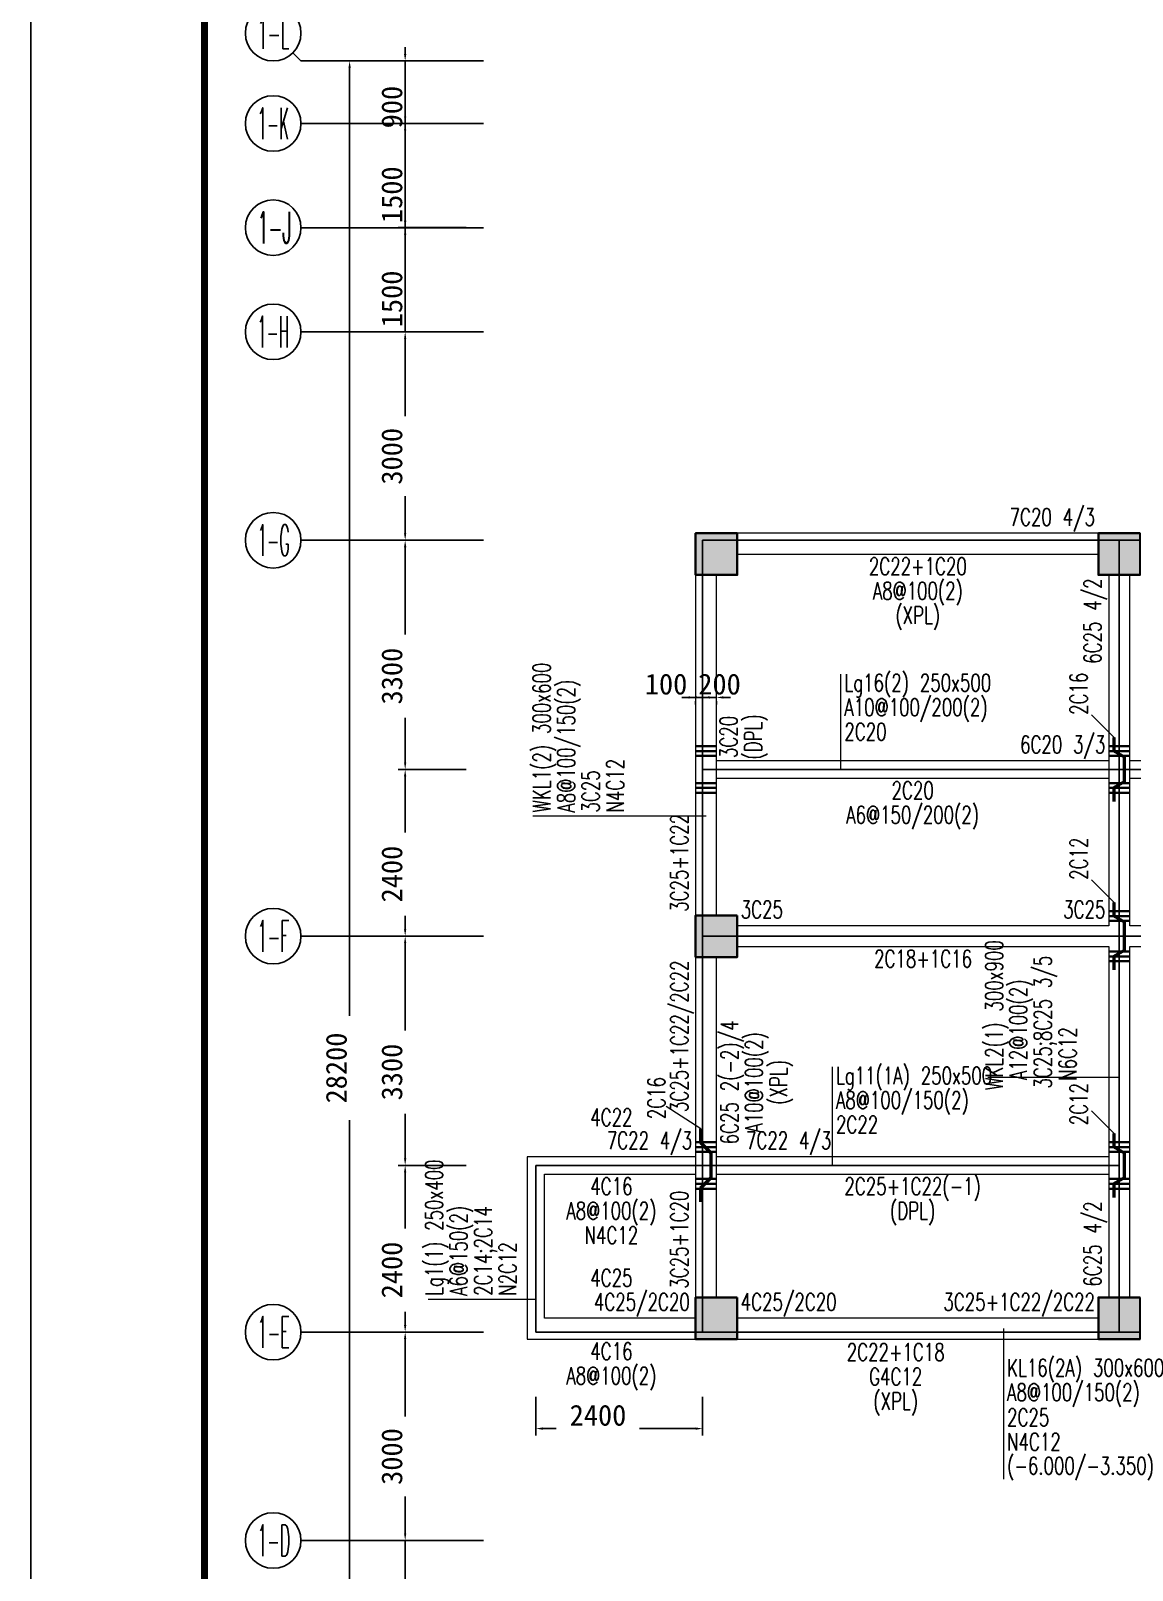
# Model space of a CAD drawing. Header units: inches. Extents: x 18712 to 314639, y 0 to 420500.
# Drawn here: x 18712 to 34571, y 126758 to 148920 of the extents above; entities that cross this region are included whole.
import ezdxf
from ezdxf.enums import TextEntityAlignment as Align
from ezdxf.lldxf.tags import DXFTag

# ---------------------------------------------------------------- set-up
doc = ezdxf.new("R2010")
doc.units = ezdxf.units.IN
doc.header["$LTSCALE"] = 1000
doc.header["$MEASUREMENT"] = 0
doc.layers.get('0').update_dxf_attribs({"true_color": 0xffffff})
for name, color, linetype, true_color in [('AXIS_TEXT', 7, 'Continuous', 0xffffff), ('DIM', 3, 'Continuous', 0x00ff00), ('DOTE', 1, 'DOTE', 0xff0000), ('TK', 7, 'Continuous', 0xffffff), ('ZG-图框层', 4, 'Continuous', 0x00ffff), ('柱填充', 7, 'Continuous', 0xc0c0c0), ('梁原位标注', 7, 'Continuous', 0xffffff), ('梁名称编号', 2, 'Continuous', 0xffff00), ('梁标注引线', 2, 'Continuous', 0xffff00), ('梁附加吊筋', 1, 'Continuous', 0xff0000), ('梁附加吊筋标注', 7, 'Continuous', 0xffffff), ('梁附加箍筋', 1, 'Continuous', 0xff0000), ('梁集中标注', 2, 'Continuous', 0xffff00), ('砼柱', 2, 'Continuous', 0xffff00), ('砼梁', 6, 'Continuous', 0xff00ff), ('砼梁虚线', 9, 'HIDDEN', 0x808080)]:
    doc.layers.add(name, color=color, linetype=linetype, true_color=true_color)
doc.styles.add('_TCH_AXIS', font='txt.shx', dxfattribs={"height": 0.2, "bigfont": 'GBCBIG.shx'})
doc.styles.add('TSSD_Rein', font='txt.shx', dxfattribs={"height": 0.2, "bigfont": 'gbcbig.shx'})
tags = doc.linetypes.add('DOTE', pattern=[2.42, 2, -0.2, 0.02, -0.2]).pattern_tags.tags
tags[10:11] = [DXFTag(74, 4), DXFTag(75, 0), DXFTag(340, '0'), DXFTag(46, 0.0), DXFTag(50, 0.0), DXFTag(44, 0.0), DXFTag(45, 0.0)]
tags[8:9] = [DXFTag(74, 4), DXFTag(75, 0), DXFTag(340, '0'), DXFTag(46, 0.0), DXFTag(50, 0.0), DXFTag(44, 0.0), DXFTag(45, 0.0)]
tags[6:7] = [DXFTag(74, 4), DXFTag(75, 0), DXFTag(340, '0'), DXFTag(46, 0.0), DXFTag(50, 0.0), DXFTag(44, 0.0), DXFTag(45, 0.0)]
tags[4:5] = [DXFTag(74, 4), DXFTag(75, 0), DXFTag(340, '0'), DXFTag(46, 0.0), DXFTag(50, 0.0), DXFTag(44, 0.0), DXFTag(45, 0.0)]
tags = doc.linetypes.add('HIDDEN', pattern=[0.375, 0.25, -0.125]).pattern_tags.tags
tags[6:7] = [DXFTag(74, 4), DXFTag(75, 0), DXFTag(340, '0'), DXFTag(46, 0.0), DXFTag(50, 0.0), DXFTag(44, 0.0), DXFTag(45, 0.0)]
tags[4:5] = [DXFTag(74, 4), DXFTag(75, 0), DXFTag(340, '0'), DXFTag(46, 0.0), DXFTag(50, 0.0), DXFTag(44, 0.0), DXFTag(45, 0.0)]
doc.dimstyles.new('TSSD_100_100$0', dxfattribs={"dimtxt": 300, "dimasz": 100, "dimexe": 100, "dimexo": 250, "dimgap": 100, "dimtad": 1, "dimdec": 0, "dimzin": 0, "dimdsep": 46, "dimtxsty": 'Standard', "dimcen": 0, "dimclrd": 256, "dimclre": 256, "dimclrt": 7, "dimadec": 0, "dimazin": 0, "dimtfac": 1, "dimtdec": 4, "dimtix": 1, "dimtmove": 2, "dimatfit": 3, "dimfxl": 1, "dimtolj": 1, "dimtzin": 0, "dimarcsym": 0})

# ---------------------------------------------------------------- blocks, each defined once
blk = doc.blocks.new('*D1331')
at = {"layer": 'Defpoints', "color": 0, "transparency": 16777216}
for p in [(24103, 127186), (25232, 127186), (25232, 125386)]:
    blk.add_point(p, dxfattribs=at)
at = {"layer": 'DIM', "lineweight": -2, "transparency": 16777216}
for p, q in [((24103, 127286), (24103, 127386)), ((24982, 127186), (24003, 127186)), ((24103, 125386), (24103, 127186)), ((24982, 125386), (24003, 125386)), ((24103, 125286), (24103, 125186))]:
    blk.add_line(p, q, dxfattribs=at)
at = {"layer": 'DIM', "transparency": 16777216}
for points in [[(24086, 127286), (24119, 127286), (24103, 127186)], [(24119, 125286), (24086, 125286), (24103, 125386)]]:
    blk.add_solid(points, dxfattribs=at)
at = {"layer": 'DIM', "color": 7, "true_color": 0xffffff, "transparency": 16777216, "insert": (23913, 126010), "char_height": 300, "attachment_point": 5, "rotation": 90}
blk.add_mtext('\\A1;1800', dxfattribs=at)
blk = doc.blocks.new('*D1332')
at = {"layer": 'Defpoints', "color": 0, "transparency": 16777216}
for p in [(24103, 130186), (25232, 130186), (25232, 127186)]:
    blk.add_point(p, dxfattribs=at)
at = {"layer": 'DIM', "lineweight": -2, "transparency": 16777216}
for p, q in [((24982, 130186), (24003, 130186)), ((24103, 130086), (24103, 128970)), ((24103, 127286), (24103, 127820)), ((24982, 127186), (24003, 127186))]:
    blk.add_line(p, q, dxfattribs=at)
at = {"layer": 'DIM', "transparency": 16777216}
for points in [[(24119, 130086), (24086, 130086), (24103, 130186)], [(24086, 127286), (24119, 127286), (24103, 127186)]]:
    blk.add_solid(points, dxfattribs=at)
at = {"layer": 'DIM', "color": 7, "true_color": 0xffffff, "transparency": 16777216, "insert": (23913, 128395), "char_height": 300, "attachment_point": 5, "rotation": 90}
blk.add_mtext('\\A1;3000', dxfattribs=at)
blk = doc.blocks.new('*D1333')
at = {"layer": 'Defpoints', "color": 0, "transparency": 16777216}
for p in [(24103, 132586), (25232, 132586), (25232, 130186)]:
    blk.add_point(p, dxfattribs=at)
at = {"layer": 'DIM', "lineweight": -2, "transparency": 16777216}
for p, q in [((24982, 132586), (24003, 132586)), ((24103, 132486), (24103, 131680)), ((24103, 130286), (24103, 130480)), ((24982, 130186), (24003, 130186))]:
    blk.add_line(p, q, dxfattribs=at)
at = {"layer": 'DIM', "transparency": 16777216}
for points in [[(24119, 132486), (24086, 132486), (24103, 132586)], [(24086, 130286), (24119, 130286), (24103, 130186)]]:
    blk.add_solid(points, dxfattribs=at)
at = {"layer": 'DIM', "color": 7, "true_color": 0xffffff, "transparency": 16777216, "insert": (23913, 131080), "char_height": 300, "attachment_point": 5, "rotation": 90}
blk.add_mtext('\\A1;2400', dxfattribs=at)
blk = doc.blocks.new('*D1334')
at = {"layer": 'Defpoints', "color": 0, "transparency": 16777216}
for p in [(24103, 138286), (25232, 138286), (25232, 135886)]:
    blk.add_point(p, dxfattribs=at)
at = {"layer": 'DIM', "lineweight": -2, "transparency": 16777216}
for p, q in [((24982, 138286), (24003, 138286)), ((24103, 138186), (24103, 137380)), ((24103, 135986), (24103, 136180)), ((24982, 135886), (24003, 135886))]:
    blk.add_line(p, q, dxfattribs=at)
at = {"layer": 'DIM', "transparency": 16777216}
for points in [[(24119, 138186), (24086, 138186), (24103, 138286)], [(24086, 135986), (24119, 135986), (24103, 135886)]]:
    blk.add_solid(points, dxfattribs=at)
at = {"layer": 'DIM', "color": 7, "true_color": 0xffffff, "transparency": 16777216, "insert": (23913, 136780), "char_height": 300, "attachment_point": 5, "rotation": 90}
blk.add_mtext('\\A1;2400', dxfattribs=at)
blk = doc.blocks.new('*D1335')
at = {"layer": 'Defpoints', "color": 0, "transparency": 16777216}
for p in [(24103, 144586), (25232, 144586), (25232, 141586)]:
    blk.add_point(p, dxfattribs=at)
at = {"layer": 'DIM', "lineweight": -2, "transparency": 16777216}
for p, q in [((24982, 144586), (24003, 144586)), ((24103, 144486), (24103, 143370)), ((24103, 141686), (24103, 142220)), ((24982, 141586), (24003, 141586))]:
    blk.add_line(p, q, dxfattribs=at)
at = {"layer": 'DIM', "transparency": 16777216}
for points in [[(24119, 144486), (24086, 144486), (24103, 144586)], [(24086, 141686), (24119, 141686), (24103, 141586)]]:
    blk.add_solid(points, dxfattribs=at)
at = {"layer": 'DIM', "color": 7, "true_color": 0xffffff, "transparency": 16777216, "insert": (23913, 142795), "char_height": 300, "attachment_point": 5, "rotation": 90}
blk.add_mtext('\\A1;3000', dxfattribs=at)
blk = doc.blocks.new('*D1336')
at = {"layer": 'Defpoints', "color": 0, "transparency": 16777216}
for p in [(24103, 146086), (25232, 146086), (25232, 144586)]:
    blk.add_point(p, dxfattribs=at)
at = {"layer": 'DIM', "lineweight": -2, "transparency": 16777216}
for p, q in [((24103, 146186), (24103, 146286)), ((24982, 146086), (24003, 146086)), ((24103, 144586), (24103, 146086)), ((24982, 144586), (24003, 144586)), ((24103, 144486), (24103, 144386))]:
    blk.add_line(p, q, dxfattribs=at)
at = {"layer": 'DIM', "transparency": 16777216}
for points in [[(24086, 146186), (24119, 146186), (24103, 146086)], [(24119, 144486), (24086, 144486), (24103, 144586)]]:
    blk.add_solid(points, dxfattribs=at)
at = {"layer": 'DIM', "color": 7, "true_color": 0xffffff, "transparency": 16777216, "insert": (23913, 145060), "char_height": 300, "attachment_point": 5, "rotation": 90}
blk.add_mtext('\\A1;1500', dxfattribs=at)
blk = doc.blocks.new('*D1337')
at = {"layer": 'Defpoints', "color": 0, "transparency": 16777216}
for p in [(24103, 147586), (25232, 147586), (25232, 146086)]:
    blk.add_point(p, dxfattribs=at)
at = {"layer": 'DIM', "lineweight": -2, "transparency": 16777216}
for p, q in [((24103, 147686), (24103, 147786)), ((24982, 147586), (24003, 147586)), ((24103, 146086), (24103, 147586)), ((24982, 146086), (24003, 146086)), ((24103, 145986), (24103, 145886))]:
    blk.add_line(p, q, dxfattribs=at)
at = {"layer": 'DIM', "transparency": 16777216}
for points in [[(24086, 147686), (24119, 147686), (24103, 147586)], [(24119, 145986), (24086, 145986), (24103, 146086)]]:
    blk.add_solid(points, dxfattribs=at)
at = {"layer": 'DIM', "color": 7, "true_color": 0xffffff, "transparency": 16777216, "insert": (23913, 146560), "char_height": 300, "attachment_point": 5, "rotation": 90}
blk.add_mtext('\\A1;1500', dxfattribs=at)
blk = doc.blocks.new('*D1338')
at = {"layer": 'Defpoints', "color": 0, "transparency": 16777216}
for p in [(24103, 148486), (25232, 148486), (25232, 147586)]:
    blk.add_point(p, dxfattribs=at)
at = {"layer": 'DIM', "lineweight": -2, "transparency": 16777216}
for p, q in [((24103, 148586), (24103, 148686)), ((24982, 148486), (24003, 148486)), ((24103, 147586), (24103, 148486)), ((24982, 147586), (24003, 147586)), ((24103, 147486), (24103, 147386))]:
    blk.add_line(p, q, dxfattribs=at)
at = {"layer": 'DIM', "transparency": 16777216}
for points in [[(24086, 148586), (24119, 148586), (24103, 148486)], [(24119, 147486), (24086, 147486), (24103, 147586)]]:
    blk.add_solid(points, dxfattribs=at)
at = {"layer": 'DIM', "color": 7, "true_color": 0xffffff, "transparency": 16777216, "insert": (23913, 147822), "char_height": 300, "attachment_point": 5, "rotation": 90}
blk.add_mtext('\\A1;900', dxfattribs=at)
blk = doc.blocks.new('*D1339')
at = {"layer": 'Defpoints', "color": 0, "transparency": 16777216}
for p in [(23303, 148486), (25232, 148486), (25232, 120286)]:
    blk.add_point(p, dxfattribs=at)
at = {"layer": 'DIM', "lineweight": -2, "transparency": 16777216}
for p, q in [((24982, 148486), (23203, 148486)), ((23303, 148386), (23303, 134738)), ((23303, 120386), (23303, 133238)), ((24982, 120286), (23203, 120286))]:
    blk.add_line(p, q, dxfattribs=at)
at = {"layer": 'DIM', "transparency": 16777216}
for points in [[(23319, 148386), (23286, 148386), (23303, 148486)], [(23286, 120386), (23319, 120386), (23303, 120286)]]:
    blk.add_solid(points, dxfattribs=at)
at = {"layer": 'DIM', "color": 7, "true_color": 0xffffff, "transparency": 16777216, "insert": (23113, 133988), "char_height": 300, "attachment_point": 5, "rotation": 90}
blk.add_mtext('\\A1;28200', dxfattribs=at)
blk = doc.blocks.new('_AXISO')
at = {"lineweight": -3}
blk.add_circle((0, 0), 0.5, dxfattribs=at)
blk = doc.blocks.new('*D1352')
at = {"layer": 'Defpoints', "color": 0, "transparency": 16777216}
for p in [(24103, 135886), (25232, 135886), (25232, 132586)]:
    blk.add_point(p, dxfattribs=at)
at = {"layer": 'DIM', "lineweight": -2, "transparency": 16777216}
for p, q in [((24982, 135886), (24003, 135886)), ((24103, 135786), (24103, 134530)), ((24103, 132686), (24103, 133330)), ((24982, 132586), (24003, 132586))]:
    blk.add_line(p, q, dxfattribs=at)
at = {"layer": 'DIM', "transparency": 16777216}
for points in [[(24119, 135786), (24086, 135786), (24103, 135886)], [(24086, 132686), (24119, 132686), (24103, 132586)]]:
    blk.add_solid(points, dxfattribs=at)
at = {"layer": 'DIM', "color": 7, "true_color": 0xffffff, "transparency": 16777216, "insert": (23913, 133930), "char_height": 300, "attachment_point": 5, "rotation": 90}
blk.add_mtext('\\A1;3300', dxfattribs=at)
blk = doc.blocks.new('*D1353')
at = {"layer": 'Defpoints', "color": 0, "transparency": 16777216}
for p in [(24103, 141586), (25232, 141586), (25232, 138286)]:
    blk.add_point(p, dxfattribs=at)
at = {"layer": 'DIM', "lineweight": -2, "transparency": 16777216}
for p, q in [((24982, 141586), (24003, 141586)), ((24103, 141486), (24103, 140230)), ((24103, 138386), (24103, 139030)), ((24982, 138286), (24003, 138286))]:
    blk.add_line(p, q, dxfattribs=at)
at = {"layer": 'DIM', "transparency": 16777216}
for points in [[(24119, 141486), (24086, 141486), (24103, 141586)], [(24086, 138386), (24119, 138386), (24103, 138286)]]:
    blk.add_solid(points, dxfattribs=at)
at = {"layer": 'DIM', "color": 7, "true_color": 0xffffff, "transparency": 16777216, "insert": (23913, 139630), "char_height": 300, "attachment_point": 5, "rotation": 90}
blk.add_mtext('\\A1;3300', dxfattribs=at)
blk = doc.blocks.new('*D1388')
at = {"layer": 'Defpoints', "color": 0, "transparency": 16777216}
for p in [(25985, 129505), (28385, 129505), (28385, 128797)]:
    blk.add_point(p, dxfattribs=at)
at = {"layer": 'DIM', "lineweight": -2, "transparency": 16777216}
for p, q in [((25985, 129255), (25985, 128697)), ((28385, 129255), (28385, 128697)), ((26085, 128797), (26279, 128797)), ((28285, 128797), (27479, 128797))]:
    blk.add_line(p, q, dxfattribs=at)
at = {"layer": 'DIM', "transparency": 16777216}
for points in [[(26085, 128814), (26085, 128780), (25985, 128797)], [(28285, 128780), (28285, 128814), (28385, 128797)]]:
    blk.add_solid(points, dxfattribs=at)
at = {"layer": 'DIM', "color": 7, "true_color": 0xffffff, "transparency": 16777216, "insert": (26879, 128987), "char_height": 300, "attachment_point": 5}
blk.add_mtext('\\A1;2400', dxfattribs=at)
blk = doc.blocks.new('*D1389')
at = {"layer": 'Defpoints', "color": 0, "transparency": 16777216}
for p in [(28285, 139520), (28385, 139520), (28385, 139323)]:
    blk.add_point(p, dxfattribs=at)
at = {"layer": 'DIM', "lineweight": -2, "transparency": 16777216}
for p, q in [((28185, 139323), (28085, 139323)), ((28285, 139323), (28385, 139323)), ((28285, 139270), (28285, 139223)), ((28385, 139270), (28385, 139223)), ((28485, 139323), (28585, 139323))]:
    blk.add_line(p, q, dxfattribs=at)
at = {"layer": 'DIM', "transparency": 16777216}
for points in [[(28185, 139306), (28185, 139340), (28285, 139323)], [(28485, 139340), (28485, 139306), (28385, 139323)]]:
    blk.add_solid(points, dxfattribs=at)
at = {"layer": 'DIM', "color": 7, "true_color": 0xffffff, "transparency": 16777216, "insert": (27859, 139513), "char_height": 300, "attachment_point": 5}
blk.add_mtext('\\A1;100', dxfattribs=at)
blk = doc.blocks.new('*D1390')
at = {"layer": 'Defpoints', "color": 0, "transparency": 16777216}
for p in [(28385, 139520), (28585, 139520), (28585, 139323)]:
    blk.add_point(p, dxfattribs=at)
at = {"layer": 'DIM', "lineweight": -2, "transparency": 16777216}
for p, q in [((28285, 139323), (28185, 139323)), ((28385, 139323), (28585, 139323)), ((28385, 139270), (28385, 139223)), ((28585, 139270), (28585, 139223)), ((28685, 139323), (28785, 139323))]:
    blk.add_line(p, q, dxfattribs=at)
at = {"layer": 'DIM', "transparency": 16777216}
for points in [[(28285, 139306), (28285, 139340), (28385, 139323)], [(28685, 139340), (28685, 139306), (28585, 139323)]]:
    blk.add_solid(points, dxfattribs=at)
at = {"layer": 'DIM', "color": 7, "true_color": 0xffffff, "transparency": 16777216, "insert": (28629, 139513), "char_height": 300, "attachment_point": 5}
blk.add_mtext('\\A1;200', dxfattribs=at)

msp = doc.modelspace()

# ---------------------------------------------------------------- hatches: boundary and pattern name
at = {"layer": '柱填充'}
for points in [[(28884.8, 141685.8), (28284.8, 141685.8), (28284.8, 141085.8), (28884.8, 141085.8)], [(34684.8, 141685.8), (34084.8, 141685.8), (34084.8, 141085.8), (34684.8, 141085.8)], [(28884.8, 136185.8), (28284.8, 136185.8), (28284.8, 135585.8), (28884.8, 135585.8)], [(28884.8, 130685.8), (28284.8, 130685.8), (28284.8, 130085.8), (28884.8, 130085.8)], [(34684.8, 130685.8), (34084.8, 130685.8), (34084.8, 130085.8), (34684.8, 130085.8)]]:
    msp.add_hatch(color=256, dxfattribs=at).paths.add_polyline_path(points, flags=0)

# ---------------------------------------------------------------- linework, layer by layer
at = {"layer": 'DIM', "lineweight": -3}
for p, q in [((22485.6, 148602.9), (22602.7, 148485.8)), ((25231.7, 148485.8), (22602.7, 148485.8)), ((25231.7, 147585.8), (22602.7, 147585.8)), ((25231.7, 146085.8), (22602.7, 146085.8)), ((25231.7, 144585.8), (22602.7, 144585.8)), ((25231.7, 141585.8), (22602.7, 141585.8)), ((25231.7, 135885.8), (22602.7, 135885.8)), ((25231.7, 130185.8), (22602.7, 130185.8)), ((25231.7, 127185.8), (22602.7, 127185.8))]:
    msp.add_line(p, q, dxfattribs=at)
at = {"layer": 'DOTE', "lineweight": -3}
for p, q in [((28384.8, 141585.8), (34384.8, 141585.8)), ((28384.8, 138285.8), (28384.8, 141585.8)), ((34384.8, 141585.8), (40384.8, 141585.8)), ((34384.8, 138285.8), (34384.8, 141585.8)), ((28384.8, 135885.8), (28384.8, 138285.8)), ((28384.8, 138285.8), (34384.8, 138285.8)), ((34384.8, 135885.8), (34384.8, 138285.8)), ((34384.8, 138285.8), (40384.8, 138285.8)), ((28384.8, 135885.8), (34384.8, 135885.8)), ((28384.8, 132585.8), (28384.8, 135885.8)), ((34384.8, 135885.8), (37384.8, 135885.8)), ((34384.8, 132585.8), (34384.8, 135885.8)), ((25984.8, 130185.8), (25984.8, 132585.8)), ((25984.8, 132585.8), (28384.8, 132585.8)), ((28384.8, 130185.8), (28384.8, 132585.8)), ((28384.8, 132585.8), (34384.8, 132585.8)), ((34384.8, 130185.8), (34384.8, 132585.8)), ((25984.8, 130185.8), (28384.8, 130185.8)), ((28384.8, 130185.8), (34384.8, 130185.8)), ((34384.8, 130185.8), (37384.8, 130185.8))]:
    msp.add_line(p, q, dxfattribs=at)
at = {"layer": 'TK', "lineweight": -3}
msp.add_lwpolyline([(18712.2, 168200), (18712.2, 84100), (137612.2, 84100), (137612.2, 168200)], close=True, dxfattribs=at)
at = {"layer": 'TK', "lineweight": -3, "const_width": 100}
msp.add_lwpolyline([(21212.2, 167200), (21212.2, 85100), (136612.2, 85100), (136612.2, 167200)], close=True, dxfattribs=at)
at = {"layer": 'ZG-图框层', "lineweight": -3}
msp.add_lwpolyline([(18712.2, 84100), (137612.2, 84100), (137612.2, 168200), (18712.2, 168200)], close=True, dxfattribs=at)
at = {"layer": 'ZG-图框层', "lineweight": -3, "const_width": 100}
msp.add_lwpolyline([(21212.2, 85100), (136612.2, 85100), (136612.2, 167200), (21212.2, 167200)], close=True, dxfattribs=at)
at = {"layer": '梁标注引线', "color": 3, "lineweight": 18, "true_color": 0x00ff00}
for p, q in [((30377.1, 138285.8), (30377.1, 139660.1)), ((30256.1, 132585.8), (30256.1, 134004.3)), ((25984.8, 130657.7), (24431.8, 130657.7))]:
    msp.add_line(p, q, dxfattribs=at)
at = {"layer": '梁标注引线', "color": 6, "lineweight": 18, "true_color": 0xff00ff}
for p, q in [((28434.8, 137615.5), (25943.1, 137615.5)), ((34384.8, 133852.6), (32491.5, 133852.6)), ((32719.6, 130235.8), (32719.6, 128069.1))]:
    msp.add_line(p, q, dxfattribs=at)
at = {"layer": '梁附加吊筋', "lineweight": 50}
for points in [[(34309.8, 137824.2), (34309.8, 138024.2), (34459.8, 138110.8), (34459.8, 138460.8), (34309.8, 138547.4), (34309.8, 138747.4)], [(34309.8, 135399.2), (34309.8, 135599.2), (34459.8, 135685.8), (34459.8, 136085.8), (34309.8, 136172.4), (34309.8, 136372.4)], [(28359.8, 132060.8), (28359.8, 132260.8), (28509.8, 132410.8), (28509.8, 132760.8), (28359.8, 132910.8), (28359.8, 133110.8)], [(34309.8, 132124.2), (34309.8, 132324.2), (34459.8, 132410.8), (34459.8, 132760.8), (34309.8, 132847.4), (34309.8, 133047.4)]]:
    msp.add_lwpolyline(points, dxfattribs=at)
at = {"layer": '梁附加吊筋标注', "lineweight": 18}
for p, q in [((34309.8, 138747.4), (33984.8, 139072.4)), ((34309.8, 136372.4), (33984.8, 136697.4)), ((28359.8, 133110.8), (27859.9, 133435.8)), ((34309.8, 133047.4), (33984.8, 133372.4))]:
    msp.add_line(p, q, dxfattribs=at)
at = {"layer": '梁附加箍筋', "lineweight": 35}
for p, q in [((28584.8, 138620.8), (28284.8, 138620.8)), ((28584.8, 138550.8), (28284.8, 138550.8)), ((34534.8, 138620.8), (34234.8, 138620.8)), ((34534.8, 138550.8), (34234.8, 138550.8)), ((28584.8, 138480.8), (28284.8, 138480.8)), ((34534.8, 138480.8), (34234.8, 138480.8)), ((28584.8, 138090.8), (28284.8, 138090.8)), ((34534.8, 138090.8), (34234.8, 138090.8)), ((28584.8, 138020.8), (28284.8, 138020.8)), ((28584.8, 137950.8), (28284.8, 137950.8)), ((34534.8, 138020.8), (34234.8, 138020.8)), ((34534.8, 137950.8), (34234.8, 137950.8)), ((34534.8, 136245.8), (34234.8, 136245.8)), ((34534.8, 136175.8), (34234.8, 136175.8)), ((34534.8, 136105.8), (34234.8, 136105.8)), ((34534.8, 135665.8), (34234.8, 135665.8)), ((34534.8, 135595.8), (34234.8, 135595.8)), ((34534.8, 135525.8), (34234.8, 135525.8)), ((28584.8, 132920.8), (28284.8, 132920.8)), ((28584.8, 132850.8), (28284.8, 132850.8)), ((28584.8, 132780.8), (28284.8, 132780.8)), ((34534.8, 132920.8), (34234.8, 132920.8)), ((34534.8, 132850.8), (34234.8, 132850.8)), ((34534.8, 132780.8), (34234.8, 132780.8)), ((28584.8, 132390.8), (28284.8, 132390.8)), ((28584.8, 132320.8), (28284.8, 132320.8)), ((34534.8, 132390.8), (34234.8, 132390.8)), ((34534.8, 132320.8), (34234.8, 132320.8)), ((28584.8, 132250.8), (28284.8, 132250.8)), ((34534.8, 132250.8), (34234.8, 132250.8))]:
    msp.add_line(p, q, dxfattribs=at)
at = {"layer": '砼柱', "lineweight": 35}
for points in [[(28884.8, 141685.8), (28284.8, 141685.8), (28284.8, 141085.8), (28884.8, 141085.8)], [(34684.8, 141685.8), (34084.8, 141685.8), (34084.8, 141085.8), (34684.8, 141085.8)], [(28884.8, 136185.8), (28284.8, 136185.8), (28284.8, 135585.8), (28884.8, 135585.8)], [(28884.8, 130685.8), (28284.8, 130685.8), (28284.8, 130085.8), (28884.8, 130085.8)], [(34684.8, 130685.8), (34084.8, 130685.8), (34084.8, 130085.8), (34684.8, 130085.8)]]:
    msp.add_lwpolyline(points, close=True, dxfattribs=at)
at = {"layer": '砼梁', "lineweight": 18}
for p, q in [((34084.8, 141685.8), (28884.8, 141685.8)), ((28284.8, 141085.8), (28284.8, 138285.8)), ((28284.8, 138285.8), (28284.8, 136185.8)), ((28284.8, 135585.8), (28284.8, 132585.8)), ((28284.8, 132710.8), (25859.8, 132710.8)), ((25859.8, 132710.8), (25859.8, 130085.8)), ((25859.8, 130085.8), (28284.8, 130085.8)), ((28884.8, 130085.8), (34084.8, 130085.8))]:
    msp.add_line(p, q, dxfattribs=at)
at = {"layer": '砼梁虚线', "lineweight": 18}
for p, q in [((28884.8, 141385.8), (34084.8, 141385.8)), ((28584.8, 138285.8), (28584.8, 141085.8)), ((34234.8, 141085.8), (34234.8, 138285.8)), ((34534.8, 138285.8), (34534.8, 141085.8)), ((34234.8, 138410.8), (28584.8, 138410.8)), ((40284.8, 138410.8), (34534.8, 138410.8)), ((28584.8, 136185.8), (28584.8, 138285.8)), ((28584.8, 138160.8), (34234.8, 138160.8)), ((34234.8, 138285.8), (34234.8, 136035.8)), ((34534.8, 136035.8), (34534.8, 138285.8)), ((34534.8, 138160.8), (40284.8, 138160.8)), ((34234.8, 136035.8), (28884.8, 136035.8)), ((37384.8, 136035.8), (34534.8, 136035.8)), ((28884.8, 135735.8), (34234.8, 135735.8)), ((34234.8, 135735.8), (34234.8, 132585.8)), ((34534.8, 135735.8), (37384.7, 135735.8)), ((34534.8, 132585.8), (34534.8, 135735.8)), ((28584.8, 132585.8), (28584.8, 135585.8)), ((28284.8, 132585.8), (28284.8, 130685.8)), ((34234.8, 132710.8), (28584.8, 132710.8)), ((28584.8, 130685.8), (28584.8, 132585.8)), ((34234.8, 132585.8), (34234.8, 130685.8)), ((34534.8, 130685.8), (34534.8, 132585.8)), ((26109.8, 132460.8), (28284.8, 132460.8)), ((26109.8, 130385.8), (26109.8, 132460.8)), ((28584.8, 132460.8), (34234.8, 132460.8)), ((28284.8, 130385.8), (26109.8, 130385.8)), ((34084.8, 130385.8), (28884.8, 130385.8))]:
    msp.add_line(p, q, dxfattribs=at)

# ---------------------------------------------------------------- block references
at = {"layer": 'DIM'}
ref = msp.add_blockref('_AXISO', (22202.7, 148885.8), dxfattribs=dict(at, xscale=800, yscale=800))
ref.add_attrib('A', '1-L', (21976.4, 148659.5), dxfattribs={"layer": 'AXIS_TEXT', "height": 452.55, "style": '_TCH_AXIS', "width": 0.375})
ref = msp.add_blockref('_AXISO', (22202.7, 147585.8), dxfattribs=dict(at, xscale=800, yscale=800))
ref.add_attrib('A', '1-K', (21976.4, 147359.5), dxfattribs={"layer": 'AXIS_TEXT', "height": 452.55, "style": '_TCH_AXIS', "width": 0.35})
ref = msp.add_blockref('_AXISO', (22202.7, 146085.8), dxfattribs=dict(at, xscale=800, yscale=800))
ref.add_attrib('A', '1-J', (21976.4, 145859.5), dxfattribs={"layer": 'AXIS_TEXT', "height": 452.55, "style": '_TCH_AXIS', "width": 0.403846})
ref = msp.add_blockref('_AXISO', (22202.7, 144585.8), dxfattribs=dict(at, xscale=800, yscale=800))
ref.add_attrib('A', '1-H', (21976.4, 144359.5), dxfattribs={"layer": 'AXIS_TEXT', "height": 452.55, "style": '_TCH_AXIS', "width": 0.344262})
ref = msp.add_blockref('_AXISO', (22202.7, 141585.8), dxfattribs=dict(at, xscale=800, yscale=800))
ref.add_attrib('A', '1-G', (21976.4, 141359.5), dxfattribs={"layer": 'AXIS_TEXT', "height": 452.55, "style": '_TCH_AXIS', "width": 0.355932})
ref = msp.add_blockref('_AXISO', (22202.7, 135885.8), dxfattribs=dict(at, xscale=800, yscale=800))
ref.add_attrib('A', '1-F', (21976.4, 135659.5), dxfattribs={"layer": 'AXIS_TEXT', "height": 452.55, "style": '_TCH_AXIS', "width": 0.368421})
ref = msp.add_blockref('_AXISO', (22202.7, 130185.8), dxfattribs=dict(at, xscale=800, yscale=800))
ref.add_attrib('A', '1-E', (21976.4, 129959.5), dxfattribs={"layer": 'AXIS_TEXT', "height": 452.55, "style": '_TCH_AXIS', "width": 0.368421})
ref = msp.add_blockref('_AXISO', (22202.7, 127185.8), dxfattribs=dict(at, xscale=800, yscale=800))
ref.add_attrib('A', '1-D', (21976.4, 126959.5), dxfattribs={"layer": 'AXIS_TEXT', "height": 452.55, "style": '_TCH_AXIS', "width": 0.362069})

# ---------------------------------------------------------------- texts
at = {"layer": '梁原位标注', "style": 'TSSD_Rein', "width": 0.7}
for s, p in [('7C20 4/3', (34034.8, 141795.3)), ('6C20 3/3', (34184.8, 138520.3)), ('3C25', (34184.8, 136145.3)), ('7C22 4/3', (28234.8, 132820.3)), ('3C25+1C22/2C22', (34034.8, 130495.3))]:
    msp.add_text(s, height=250, dxfattribs=at).set_placement(p, align=Align.RIGHT)
for s, p in [('2C22+1C20', (31484.8, 141335.8)), ('A8@100(2)', (31484.8, 140983)), ('(XPL)', (31484.8, 140630.3)), ('2C20', (31409.8, 138110.8)), ('A6@150/200(2)', (31409.8, 137758)), ('2C18+1C16', (31559.8, 135685.8)), ('4C16', (27072.3, 132410.8)), ('2C25+1C22(-1)', (31409.8, 132410.8)), ('A8@100(2)', (27072.3, 132058)), ('(DPL)', (31409.8, 132058)), ('N4C12', (27072.3, 131705.3)), ('4C16', (27072.3, 130035.8)), ('2C22+1C18', (31165.8, 130023.3)), ('A8@100(2)', (27072.3, 129683)), ('G4C12', (31165.8, 129670.5)), ('(XPL)', (31165.8, 129317.8))]:
    msp.add_text(s, height=250, dxfattribs=at).set_placement(p, align=Align.TOP_CENTER)
for s, p in [('6C25 4/2', (34125.2, 141035.8)), ('3C25+1C22/2C22', (28175.2, 135535.8))]:
    msp.add_text(s, height=250, rotation=90, dxfattribs=at).set_placement(p, align=Align.RIGHT)
for s, p in [('3C20', (28634.8, 138754)), ('(DPL)', (28987.5, 138754)), ('6C25 2(-2)/4', (28647.3, 133780.7)), ('A10@100(2)', (29000, 133780.7)), ('(XPL)', (29352.8, 133780.7))]:
    msp.add_text(s, height=250, rotation=90, dxfattribs=at).set_placement(p, align=Align.TOP_CENTER)
for s, p in [('3C25+1C22', (28175.2, 136235.8)), ('3C25+1C20', (28175.2, 130810.8)), ('6C25 4/2', (34125.2, 130840.1))]:
    msp.add_text(s, height=250, rotation=90, dxfattribs=at).set_placement(p)
for s, p in [('3C25', (28934.8, 136145.3)), ('7C22 4/3', (29010.6, 132820.3)), ('4C25/2C20', (28934.8, 130495.3))]:
    msp.add_text(s, height=250, dxfattribs=at).set_placement(p)
for s, p in [('4C22', (27072.3, 133152.8)), ('4C25', (27072.3, 130842.6)), ('4C25/2C20', (27510.8, 130495.3))]:
    msp.add_text(s, height=250, dxfattribs=at).set_placement(p, align=Align.CENTER)
at = {"layer": '梁名称编号', "color": 6, "true_color": 0xff00ff, "style": 'TSSD_Rein', "width": 0.7}
msp.add_text('WKL1(2) 300x600', height=250, rotation=90, dxfattribs=at).set_placement((25943.1, 137665.5), align=Align.TOP_LEFT)
at = {"layer": '梁名称编号', "color": 3, "true_color": 0x00ff00, "style": 'TSSD_Rein', "width": 0.7}
for s, p in [('Lg16(2) 250x500', (30427.1, 139660.1)), ('Lg11(1A) 250x500', (30306.1, 134004.3))]:
    msp.add_text(s, height=250, dxfattribs=at).set_placement(p, align=Align.TOP_LEFT)
at = {"layer": '梁名称编号', "color": 6, "true_color": 0xff00ff, "style": 'TSSD_Rein', "width": 0.7}
msp.add_text('WKL2(1) 300x900', height=250, rotation=90, dxfattribs=at).set_placement((32458.2, 135828.2), align=Align.TOP_RIGHT)
at = {"layer": '梁名称编号', "color": 3, "true_color": 0x00ff00, "style": 'TSSD_Rein', "width": 0.7}
msp.add_text('Lg1(1) 250x400', height=250, rotation=90, dxfattribs=at).set_placement((24393.7, 130707.7), align=Align.TOP_LEFT)
at = {"layer": '梁名称编号', "color": 6, "true_color": 0xff00ff, "style": 'TSSD_Rein', "width": 0.7}
msp.add_text('KL16(2A) 300x600', height=250, dxfattribs=at).set_placement((32769.6, 129547.4))
at = {"layer": '梁附加吊筋标注', "style": 'TSSD_Rein', "width": 0.7}
for s, p in [('2C16', (33925.2, 139072.4)), ('2C12', (33925.2, 136697.4)), ('2C16', (27845.7, 133250.9)), ('2C12', (33925.2, 133164.1))]:
    msp.add_text(s, height=250, rotation=90, dxfattribs=at).set_placement(p)
at = {"layer": '梁集中标注', "color": 6, "true_color": 0xff00ff, "style": 'TSSD_Rein', "width": 0.7}
for s, p in [('A8@100/150(2)', (26295.9, 137665.5)), ('N4C12', (27001.4, 137665.5)), ('3C25', (26648.6, 137665.5))]:
    msp.add_text(s, height=250, rotation=90, dxfattribs=at).set_placement(p, align=Align.TOP_LEFT)
at = {"layer": '梁集中标注', "color": 3, "true_color": 0x00ff00, "style": 'TSSD_Rein', "width": 0.7}
for s, p in [('A10@100/200(2)', (30427.1, 139307.4)), ('2C20', (30427.1, 138954.6)), ('A8@100/150(2)', (30306.1, 133651.5)), ('2C22', (30306.1, 133298.8))]:
    msp.add_text(s, height=250, dxfattribs=at).set_placement(p, align=Align.TOP_LEFT)
at = {"layer": '梁集中标注', "color": 6, "true_color": 0xff00ff, "style": 'TSSD_Rein', "width": 0.7}
for s, p in [('3C25;8C25 3/5', (33159.2, 135603.7)), ('A12@100(2)', (32804.4, 135262.6)), ('N6C12', (33516.5, 134575.6))]:
    msp.add_text(s, height=250, rotation=90, dxfattribs=at).set_placement(p, align=Align.TOP_RIGHT)
at = {"layer": '梁集中标注', "color": 3, "true_color": 0x00ff00, "style": 'TSSD_Rein', "width": 0.7}
for s, p in [('A6@150(2)', (24746.5, 130707.7)), ('2C14;2C14', (25099.2, 130707.7)), ('N2C12', (25452, 130707.7))]:
    msp.add_text(s, height=250, rotation=90, dxfattribs=at).set_placement(p, align=Align.TOP_LEFT)
at = {"layer": '梁集中标注', "color": 6, "true_color": 0xff00ff, "style": 'TSSD_Rein', "width": 0.7}
for s, p in [('A8@100/150(2)', (32769.6, 129194.7)), ('2C25', (32769.6, 128834.2)), ('N4C12', (32769.6, 128481.4)), ('(-6.000/-3.350)', (32769.6, 128136.4))]:
    msp.add_text(s, height=250, dxfattribs=at).set_placement(p)

# ---------------------------------------------------------------- dimensions: what is measured, and where the dimension line sits
at = {"layer": 'DIM'}
for base, p1, p2, angle, text, picture, middle, dimtype in [((24102.7, 148485.8), (25231.7, 147585.8), (25231.7, 148485.8), 90, '900', '*D1338', (23912.7, 147821.6), 161), ((23302.7, 148485.8), (25231.7, 120285.8), (25231.7, 148485.8), 90, '28200', '*D1339', (23112.7, 133988), 161), ((24102.7, 147585.8), (25231.7, 146085.8), (25231.7, 147585.8), 90, '1500', '*D1337', (23912.7, 146560.4), 161), ((24102.7, 146085.8), (25231.7, 144585.8), (25231.7, 146085.8), 90, '1500', '*D1336', (23912.7, 145060.4), 161), ((24102.7, 144585.8), (25231.7, 141585.8), (25231.7, 144585.8), 90, '3000', '*D1335', (23912.7, 142795.1), 161), ((24102.7, 141585.8), (25231.7, 138285.8), (25231.7, 141585.8), 90, '3300', '*D1353', (23912.7, 139629.8), 161), ((28384.8, 139323.1), (28284.8, 139519.6), (28384.8, 139519.6), 180, '100', '*D1389', (27859.3, 139513.1), 160), ((28584.8, 139323.1), (28384.8, 139519.6), (28584.8, 139519.6), 180, '200', '*D1390', (28628.7, 139513.1), 160), ((24102.7, 138285.8), (25231.7, 135885.8), (25231.7, 138285.8), 90, '2400', '*D1334', (23912.7, 136779.8), 161), ((24102.7, 135885.8), (25231.7, 132585.8), (25231.7, 135885.8), 90, '3300', '*D1352', (23912.7, 133929.8), 161), ((24102.7, 132585.8), (25231.7, 130185.8), (25231.7, 132585.8), 90, '2400', '*D1333', (23912.7, 131079.8), 161), ((24102.7, 130185.8), (25231.7, 127185.8), (25231.7, 130185.8), 90, '3000', '*D1332', (23912.7, 128395.1), 161), ((28384.8, 128796.9), (25984.8, 129505), (28384.8, 129505), 180, '2400', '*D1388', (26878.8, 128986.9), 160), ((24102.7, 127185.8), (25231.7, 125385.8), (25231.7, 127185.8), 90, '1800', '*D1331', (23912.7, 126010.4), 161)]:
    dim = msp.add_linear_dim(base=base, p1=p1, p2=p2, angle=angle, text=text, dimstyle='TSSD_100_100$0', override={"dimscale": 1, "dimlfac": 1}, dxfattribs=at)
    dim.commit()
    dim.dimension.update_dxf_attribs({"geometry": picture, "text_midpoint": middle, "dimtype": dimtype})

doc.saveas('drawing.dxf')
